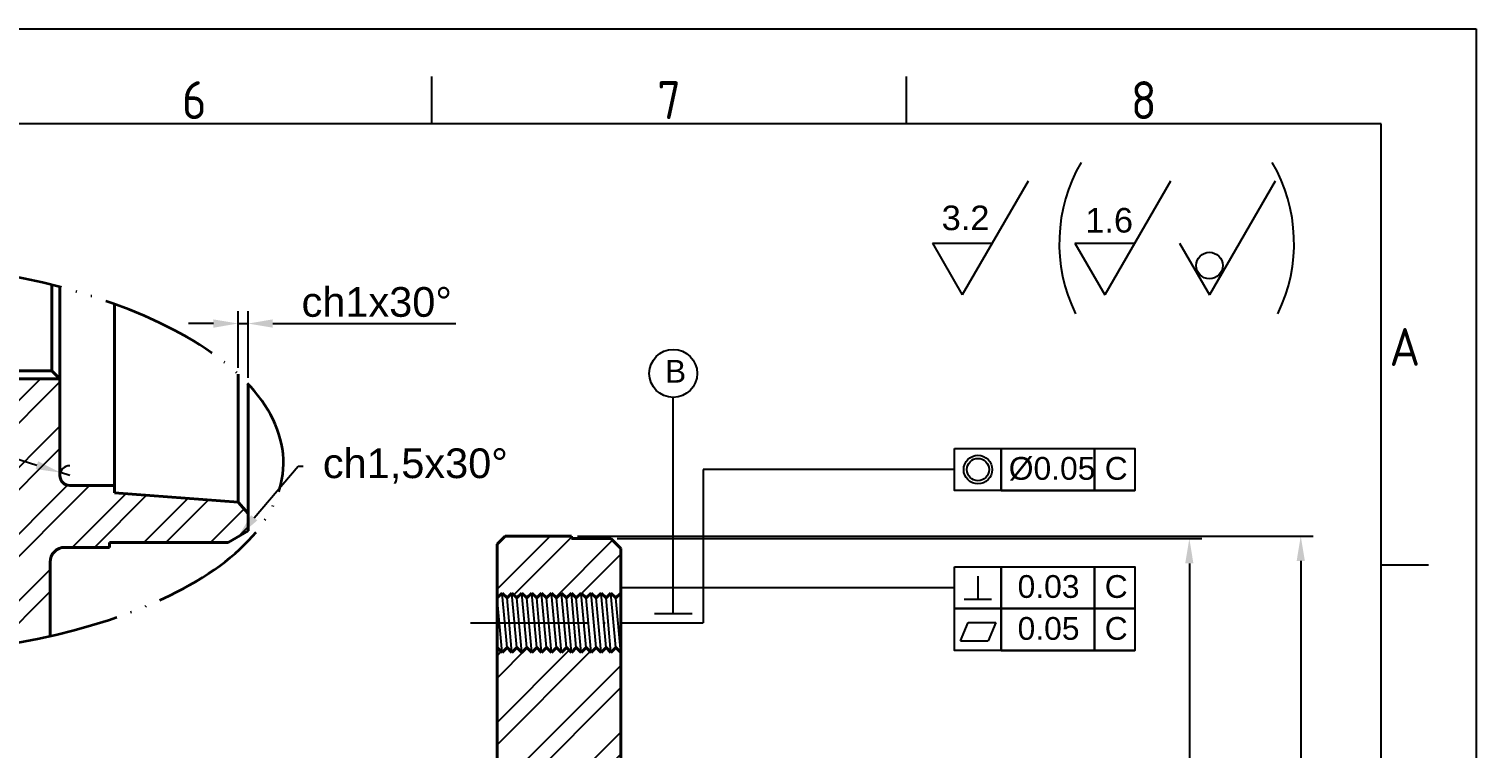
# Model space of a CAD drawing. Header units: millimetres. Extents: x 2452 to 2855, y 1106 to 1391.
# Drawn here: x 2708.6 to 2854.7, y 1318.7 to 1391.3 of the extents above; entities that cross this region are included whole.
import ezdxf
from ezdxf import colors
from ezdxf.entities.mleader import LeaderData, LeaderLine
from ezdxf.enums import TextEntityAlignment as Align
from ezdxf.math import Vec2, Vec3

# ---------------------------------------------------------------- set-up
doc = ezdxf.new("R2010")
doc.units = ezdxf.units.MM
doc.linetypes.add('ACAD_ISO04W100', pattern=[30, 24, -3, 0, -3])
doc.linetypes.add('ACAD_ISO05W100', pattern=[33, 24, -3, 0, -3, 0, -3])
for name, color, linetype, lineweight in [('AM_0', 7, 'Continuous', 40), ('AM_4', 1, 'ACAD_ISO04W100', 25), ('AM_5', 3, 'Continuous', 25), ('AM_BOR', 2, 'ACAD_ISO05W100', 35)]:
    doc.layers.add(name, color=color, linetype=linetype, lineweight=lineweight)
doc.styles.add('ACISOTS', font='isocp.shx', dxfattribs={"height": 1})
doc.styles.get("Standard").update_dxf_attribs({"font": 'arial.ttf'})
doc.dimstyles.new('ISO-25', dxfattribs={"dimtxt": 3, "dimasz": 2.5, "dimexe": 1.25, "dimexo": 0.625, "dimtad": 1, "dimtxsty": 'Standard', "dimcen": 2.5, "dimadec": 0, "dimazin": 0, "dimtfac": 1, "dimtmove": 0, "dimatfit": 3, "dimfxl": 1, "dimarcsym": 0})

# ---------------------------------------------------------------- blocks, each defined once
blk = doc.blocks.new('A3 ZTL')
for p, q in [((401.17, 280.82), (19.57, 280.82)), ((401.17, 9.78), (401.17, 280.82))]:
    blk.add_line(p, q)
at = {"layer": 'AM_BOR', "color": 135, "linetype": 'Continuous', "lineweight": 25}
for p, q in [((0, 290.61), (410.96, 290.61)), ((410.96, 290.61), (410.96, 0))]:
    blk.add_line(p, q, dxfattribs=at)
at = {"layer": 'AM_BOR', "color": 135, "lineweight": 25}
for p, q in [((303.33, 280.82), (303.33, 285.71)), ((352.25, 280.82), (352.25, 285.71)), ((406.07, 235.32), (401.17, 235.32))]:
    blk.add_line(p, q, dxfattribs=at)
at = {"layer": 'AM_BOR', "color": 135, "lineweight": 25, "style": 'ACISOTS'}
for s, p in [('6', (278.86, 283.27)), ('7', (327.79, 283.27)), ('8', (376.71, 283.27)), ('A', (403.62, 257.83))]:
    blk.add_text(s, height=3.91, dxfattribs=at).set_placement(p, align=Align.MIDDLE)
blk = doc.blocks.new('*D55')
at = {"layer": 'AM_5', "color": 0, "lineweight": -2, "transparency": 16777216}
for p, q in [((2767.98, 1339.83), (2827.03, 1339.83)), ((2825.78, 1337.33), (2825.78, 1227.33)), ((2767.98, 1224.83), (2827.03, 1224.83))]:
    blk.add_line(p, q, dxfattribs=at)
at = {"layer": 'AM_5', "color": 0, "transparency": 16777216}
for points in [[(2825.36, 1337.33), (2826.19, 1337.33), (2825.78, 1339.83)], [(2825.36, 1227.33), (2826.19, 1227.33), (2825.78, 1224.83)]]:
    blk.add_solid(points, dxfattribs=at)
at = {"layer": 'Defpoints', "color": 0, "transparency": 16777216}
for p in [(2767.36, 1339.83), (2767.36, 1224.83), (2825.78, 1224.83)]:
    blk.add_point(p, dxfattribs=at)
at = {"layer": 'AM_5', "color": 0, "transparency": 16777216, "insert": (2823.54, 1282.33), "char_height": 3, "attachment_point": 5, "rotation": 90}
blk.add_mtext('%%C115', dxfattribs=at)
blk = doc.blocks.new('*D56')
at = {"layer": 'AM_5', "color": 0, "lineweight": -2, "transparency": 16777216}
for p, q in [((2763.98, 1340.08), (2838.28, 1340.08)), ((2837.03, 1337.58), (2837.03, 1227.08)), ((2763.98, 1224.58), (2838.28, 1224.58))]:
    blk.add_line(p, q, dxfattribs=at)
at = {"layer": 'AM_5', "color": 0, "transparency": 16777216}
for points in [[(2836.62, 1337.58), (2837.45, 1337.58), (2837.03, 1340.08)], [(2836.62, 1227.08), (2837.45, 1227.08), (2837.03, 1224.58)]]:
    blk.add_solid(points, dxfattribs=at)
at = {"layer": 'Defpoints', "color": 0, "transparency": 16777216}
for p in [(2763.36, 1340.08), (2763.36, 1224.58), (2837.03, 1224.58)]:
    blk.add_point(p, dxfattribs=at)
at = {"layer": 'AM_5', "color": 0, "transparency": 16777216, "insert": (2834.56, 1282.33), "char_height": 3, "attachment_point": 5, "rotation": 90}
blk.add_mtext('%%C115,5', dxfattribs=at)
blk = doc.blocks.new('*D74')
at = {"layer": 'AM_5', "color": 0, "lineweight": -2, "transparency": 16777216}
for p, q in [((2700, 1350.22), (2709.36, 1347.26)), ((2712.7, 1346.2), (2711.75, 1346.5))]:
    blk.add_line(p, q, dxfattribs=at)
blk.add_arc((2712.7, 1346.2), 1, 90.8368, 180, dxfattribs=at)
at = {"layer": 'AM_5', "color": 0, "transparency": 16777216}
blk.add_solid([(2709.49, 1347.65), (2709.24, 1346.86), (2711.75, 1346.5)], dxfattribs=at)
at = {"layer": 'Defpoints', "color": 0, "transparency": 16777216}
for p in [(2711.75, 1346.5), (2712.7, 1346.2)]:
    blk.add_point(p, dxfattribs=at)
at = {"layer": 'AM_5', "color": 0, "transparency": 16777216, "insert": (2703.26, 1351.42), "char_height": 3, "attachment_point": 5, "rotation": 342.4565}
blk.add_mtext('R1', dxfattribs=at)
blk = doc.blocks.new('*D78')
at = {"layer": 'AM_5', "color": 0, "lineweight": -2, "transparency": 16777216}
for p, q in [((2729.7, 1357.07), (2729.7, 1362.81)), ((2730.7, 1356.07), (2730.7, 1362.81)), ((2727.2, 1361.56), (2724.7, 1361.56)), ((2729.7, 1361.56), (2730.7, 1361.56)), ((2733.2, 1361.56), (2751.7, 1361.56))]:
    blk.add_line(p, q, dxfattribs=at)
at = {"layer": 'AM_5', "color": 0, "transparency": 16777216}
for points in [[(2727.2, 1361.98), (2727.2, 1361.14), (2729.7, 1361.56)], [(2733.2, 1361.98), (2733.2, 1361.14), (2730.7, 1361.56)]]:
    blk.add_solid(points, dxfattribs=at)
at = {"layer": 'Defpoints', "color": 0, "transparency": 16777216}
for p in [(2730.7, 1361.56), (2729.7, 1356.45), (2730.7, 1355.45)]:
    blk.add_point(p, dxfattribs=at)
at = {"layer": 'AM_5', "color": 0, "transparency": 16777216, "insert": (2743.7, 1363.72), "char_height": 3, "attachment_point": 5}
blk.add_mtext('ch1x30%%D', dxfattribs=at)

msp = doc.modelspace()

# ---------------------------------------------------------------- hatches: boundary and pattern name
at = {"layer": 'AM_5'}
h = msp.add_hatch(dxfattribs=at)
h.set_pattern_fill('ANSI32', color=256, scale=0.5)
edge = h.paths.add_edge_path()
edge.add_line((2711.701, 1355.963), (2657.701, 1355.963))
edge.add_line((2657.701, 1355.963), (2657.701, 1355.7))
edge.add_line((2657.701, 1355.7), (2653.501, 1355.7))
edge.add_line((2653.501, 1355.7), (2652.701, 1354.9))
edge.add_line((2652.701, 1354.9), (2652.701, 1351.75))
edge.add_line((2652.701, 1351.75), (2653.501, 1350.95))
edge.add_line((2653.501, 1350.95), (2685.701, 1350.95))
edge.add_arc((2685.701, 1348.95), 2, 0, 90, ccw=False)
edge.add_line((2687.701, 1348.95), (2687.701, 1345.25))
edge.add_line((2687.701, 1345.25), (2688.501, 1344.45))
edge.add_line((2688.501, 1344.45), (2689.701, 1344.45))
edge.add_arc((2689.701, 1343.45), 1, 0, 90, ccw=False)
edge.add_line((2690.701, 1343.45), (2690.701, 1335.75))
edge.add_line((2690.701, 1335.75), (2691.501, 1334.95))
edge.add_line((2691.501, 1334.95), (2693.201, 1334.95))
edge.add_line((2693.201, 1334.95), (2696.914, 1336.064))
edge.add_arc((2697.201, 1335.106), 1, 0, 106.69924, ccw=False)
edge.add_line((2698.201, 1335.106), (2698.201, 1328.214))
edge.add_ellipse((2690.842, 1347.968), major_axis=(-43.431, 0.615), ratio=0.4595156, start_angle=100.12834, end_angle=117.58287)
edge.add_line((2710.701, 1329.994), (2710.701, 1337.45))
edge.add_arc((2712.201, 1337.45), 1.5, 90, 180, ccw=False)
edge.add_line((2712.201, 1338.95), (2716.701, 1338.95))
edge.add_line((2716.701, 1338.95), (2716.701, 1339.45))
edge.add_line((2716.701, 1339.45), (2728.701, 1339.45))
edge.add_line((2728.701, 1339.45), (2730.701, 1340.605))
edge.add_line((2730.701, 1340.605), (2730.701, 1342.367))
edge.add_line((2730.701, 1342.367), (2729.704, 1343.524))
edge.add_line((2729.704, 1343.524), (2717.201, 1344.45))
edge.add_line((2717.201, 1344.45), (2717.201, 1345.2))
edge.add_line((2717.201, 1345.2), (2712.701, 1345.2))
edge.add_arc((2712.701, 1346.2), 1, 180, 270, ccw=False)
edge.add_line((2711.701, 1346.2), (2711.701, 1355.963))
h.paths.add_polyline_path([(2699.256, 1349.388), (2705.795, 1347.321), (2707.658, 1353.216), (2701.12, 1355.283)], flags=24)
h.paths.add_polyline_path([(2702.378, 1337.338), (2708.085, 1341.14), (2704.658, 1346.285), (2698.95, 1342.483)], flags=24)
h.paths.add_polyline_path([(2694.57, 1346.292), (2699.775, 1350.756), (2695.75, 1355.449), (2690.545, 1350.984)], flags=24)
h = msp.add_hatch(dxfattribs=at)
h.set_pattern_fill('ANSI32', color=256, scale=0.5)
h.paths.add_polyline_path([(2768.356, 1338.834), (2767.356, 1339.834), (2763.356, 1339.834), (2763.356, 1340.084), (2756.656, 1340.084), (2755.856, 1339.284), (2755.856, 1333.834), (2756.356, 1334.334), (2756.856, 1333.834), (2757.356, 1334.334), (2757.856, 1333.834), (2758.356, 1334.334), (2758.856, 1333.834), (2759.356, 1334.334), (2759.856, 1333.834), (2760.356, 1334.334), (2760.856, 1333.834), (2761.356, 1334.334), (2761.856, 1333.834), (2762.356, 1334.334), (2762.856, 1333.834), (2763.356, 1334.334), (2763.856, 1333.834), (2764.356, 1334.334), (2764.856, 1333.834), (2765.356, 1334.334), (2765.856, 1333.834), (2766.356, 1334.334), (2766.856, 1333.834), (2767.356, 1334.334), (2767.856, 1333.834), (2768.356, 1334.334)])
edge = h.paths.add_edge_path()
edge.add_line((2769.356, 1269.846), (2715.356, 1269.846))
edge.add_line((2715.356, 1269.846), (2715.356, 1269.584))
edge.add_line((2715.356, 1269.584), (2711.156, 1269.584))
edge.add_line((2711.156, 1269.584), (2710.356, 1268.784))
edge.add_line((2710.356, 1268.784), (2710.356, 1265.634))
edge.add_line((2710.356, 1265.634), (2711.156, 1264.834))
edge.add_line((2711.156, 1264.834), (2743.356, 1264.834))
edge.add_arc((2743.356, 1262.834), 2, 0, 90, ccw=False)
edge.add_line((2745.356, 1262.834), (2745.356, 1259.134))
edge.add_line((2745.356, 1259.134), (2746.156, 1258.334))
edge.add_line((2746.156, 1258.334), (2747.356, 1258.334))
edge.add_arc((2747.356, 1257.334), 1, 0, 90, ccw=False)
edge.add_line((2748.356, 1257.334), (2748.356, 1249.634))
edge.add_line((2748.356, 1249.634), (2749.156, 1248.834))
edge.add_line((2749.156, 1248.834), (2750.856, 1248.834))
edge.add_line((2750.856, 1248.834), (2754.568, 1249.948))
edge.add_arc((2754.856, 1248.99), 1, 0, 106.69924, ccw=False)
edge.add_line((2755.856, 1248.99), (2755.856, 1242.097))
edge.add_ellipse((2748.497, 1261.851), major_axis=(-43.431, 0.615), ratio=0.4595156, start_angle=100.12834, end_angle=117.58287)
edge.add_line((2768.356, 1243.878), (2768.356, 1251.334))
edge.add_arc((2769.856, 1251.334), 1.5, 90, 180, ccw=False)
edge.add_line((2769.856, 1252.834), (2774.356, 1252.834))
edge.add_line((2774.356, 1252.834), (2774.356, 1253.334))
edge.add_line((2774.356, 1253.334), (2786.356, 1253.334))
edge.add_line((2786.356, 1253.334), (2788.356, 1254.488))
edge.add_line((2788.356, 1254.488), (2788.356, 1256.251))
edge.add_line((2788.356, 1256.251), (2787.358, 1257.408))
edge.add_line((2787.358, 1257.408), (2774.856, 1258.334))
edge.add_line((2774.856, 1258.334), (2774.856, 1259.084))
edge.add_line((2774.856, 1259.084), (2770.356, 1259.084))
edge.add_arc((2770.356, 1260.084), 1, 180, 270, ccw=False)
edge.add_line((2769.356, 1260.084), (2769.356, 1269.846))
edge = h.paths.add_edge_path()
edge.add_ellipse((2748.497, 1261.851), major_axis=(-43.431, 0.615), ratio=0.4595156, start_angle=100.12834, end_angle=117.58287, ccw=False)
edge.add_line((2755.856, 1242.097), (2755.856, 1238.584))
edge.add_line((2755.856, 1238.584), (2756.606, 1239.334))
edge.add_line((2756.606, 1239.334), (2757.356, 1238.584))
edge.add_line((2757.356, 1238.584), (2758.106, 1239.334))
edge.add_line((2758.106, 1239.334), (2758.856, 1238.584))
edge.add_line((2758.856, 1238.584), (2759.606, 1239.334))
edge.add_line((2759.606, 1239.334), (2760.356, 1238.584))
edge.add_line((2760.356, 1238.584), (2761.106, 1239.334))
edge.add_line((2761.106, 1239.334), (2761.856, 1238.584))
edge.add_line((2761.856, 1238.584), (2762.606, 1239.334))
edge.add_line((2762.606, 1239.334), (2763.356, 1238.584))
edge.add_line((2763.356, 1238.584), (2764.106, 1239.334))
edge.add_line((2764.106, 1239.334), (2764.856, 1238.584))
edge.add_line((2764.856, 1238.584), (2765.606, 1239.334))
edge.add_line((2765.606, 1239.334), (2766.356, 1238.584))
edge.add_line((2766.356, 1238.584), (2767.106, 1239.334))
edge.add_line((2767.106, 1239.334), (2767.856, 1238.584))
edge.add_line((2767.856, 1238.584), (2768.356, 1239.084))
edge.add_line((2768.356, 1239.084), (2768.356, 1243.878))
h.paths.add_polyline_path([(2768.356, 1227.584), (2767.856, 1228.084), (2767.106, 1227.334), (2766.356, 1228.084), (2765.606, 1227.334), (2764.856, 1228.084), (2764.106, 1227.334), (2763.356, 1228.084), (2762.606, 1227.334), (2761.856, 1228.084), (2761.106, 1227.334), (2760.356, 1228.084), (2759.606, 1227.334), (2758.856, 1228.084), (2758.106, 1227.334), (2757.356, 1228.084), (2756.606, 1227.334), (2755.856, 1228.084), (2755.856, 1225.384), (2756.656, 1224.584), (2763.356, 1224.584), (2763.356, 1224.834), (2767.356, 1224.834), (2768.356, 1225.834)])
h.paths.add_polyline_path([(2769.356, 1304.584, -0.4142136), (2770.356, 1305.584), (2774.856, 1305.584), (2774.856, 1306.334), (2787.358, 1307.26), (2788.356, 1308.417), (2788.356, 1310.179), (2786.356, 1311.334), (2774.356, 1311.334), (2774.356, 1311.834), (2769.856, 1311.834, -0.4142136), (2768.356, 1313.334), (2768.356, 1328.334), (2767.856, 1328.834), (2767.356, 1328.334), (2766.856, 1328.834), (2766.356, 1328.334), (2765.856, 1328.834), (2765.356, 1328.334), (2764.856, 1328.834), (2764.356, 1328.334), (2763.856, 1328.834), (2763.356, 1328.334), (2762.856, 1328.834), (2762.356, 1328.334), (2761.856, 1328.834), (2761.356, 1328.334), (2760.856, 1328.834), (2760.356, 1328.334), (2759.856, 1328.834), (2759.356, 1328.334), (2758.856, 1328.834), (2758.356, 1328.334), (2757.856, 1328.834), (2757.356, 1328.334), (2756.856, 1328.834), (2756.356, 1328.334), (2755.856, 1328.834), (2755.856, 1315.678, -0.5023969), (2754.568, 1314.72), (2750.856, 1315.834), (2749.156, 1315.834), (2748.356, 1315.034), (2748.356, 1307.334, -0.4142136), (2747.356, 1306.334), (2746.156, 1306.334), (2745.356, 1305.534), (2745.356, 1303.608), (2745.397, 1303.584), (2745.356, 1303.56), (2745.356, 1301.834, -0.4142136), (2743.356, 1299.834), (2711.156, 1299.834), (2710.356, 1299.034), (2710.356, 1295.884), (2711.156, 1295.084), (2715.356, 1295.084), (2715.356, 1294.821), (2769.356, 1294.821)])

# ---------------------------------------------------------------- linework, layer by layer
at = {"layer": 'AM_0'}
for p, q in [((2710.893, 1356.771), (2710.893, 1365.45)), ((2711.701, 1346.2), (2711.701, 1365.242)), ((2717.201, 1344.45), (2717.201, 1363.537)), ((2658.271, 1356.771), (2710.893, 1356.771)), ((2711.701, 1355.963), (2710.893, 1356.771)), ((2657.701, 1355.963), (2711.701, 1355.963)), ((2729.704, 1356.446), (2729.704, 1343.524)), ((2730.701, 1355.45), (2730.701, 1340.605)), ((2712.701, 1345.2), (2717.201, 1345.2)), ((2717.201, 1344.45), (2729.704, 1343.524)), ((2729.704, 1343.524), (2730.701, 1342.367)), ((2728.701, 1339.45), (2730.701, 1340.605)), ((2712.201, 1338.95), (2716.701, 1338.95)), ((2716.701, 1339.45), (2728.701, 1339.45)), ((2716.701, 1338.95), (2716.701, 1339.45)), ((2756.656, 1340.084), (2755.856, 1339.284)), ((2755.856, 1315.678), (2755.856, 1339.284)), ((2763.356, 1340.084), (2756.656, 1340.084)), ((2763.356, 1339.834), (2763.356, 1340.084)), ((2767.356, 1339.834), (2763.356, 1339.834)), ((2768.356, 1338.834), (2767.356, 1339.834)), ((2768.356, 1338.834), (2768.356, 1313.334)), ((2710.701, 1337.45), (2710.701, 1329.994)), ((2756.356, 1334.334), (2755.856, 1333.834)), ((2756.856, 1333.834), (2756.356, 1334.334)), ((2757.356, 1334.334), (2756.856, 1333.834)), ((2757.856, 1333.834), (2757.356, 1334.334)), ((2758.356, 1334.334), (2757.856, 1333.834)), ((2758.856, 1333.834), (2758.356, 1334.334)), ((2759.356, 1334.334), (2758.856, 1333.834)), ((2759.856, 1333.834), (2759.356, 1334.334)), ((2760.356, 1334.334), (2759.856, 1333.834)), ((2760.856, 1333.834), (2760.356, 1334.334)), ((2761.356, 1334.334), (2760.856, 1333.834)), ((2761.856, 1333.834), (2761.356, 1334.334)), ((2762.356, 1334.334), (2761.856, 1333.834)), ((2762.856, 1333.834), (2762.356, 1334.334)), ((2763.356, 1334.334), (2762.856, 1333.834)), ((2763.856, 1333.834), (2763.356, 1334.334)), ((2764.356, 1334.334), (2763.856, 1333.834)), ((2764.856, 1333.834), (2764.356, 1334.334)), ((2765.356, 1334.334), (2764.856, 1333.834)), ((2765.856, 1333.834), (2765.356, 1334.334)), ((2766.356, 1334.334), (2765.856, 1333.834)), ((2766.856, 1333.834), (2766.356, 1334.334)), ((2767.356, 1334.334), (2766.856, 1333.834)), ((2767.856, 1333.834), (2767.356, 1334.334)), ((2768.356, 1334.334), (2767.856, 1333.834)), ((2756.356, 1328.334), (2755.856, 1328.834)), ((2756.856, 1328.834), (2756.356, 1328.334)), ((2757.356, 1328.334), (2756.856, 1328.834)), ((2757.856, 1328.834), (2757.356, 1328.334)), ((2758.356, 1328.334), (2757.856, 1328.834)), ((2758.856, 1328.834), (2758.356, 1328.334)), ((2759.356, 1328.334), (2758.856, 1328.834)), ((2759.856, 1328.834), (2759.356, 1328.334)), ((2760.356, 1328.334), (2759.856, 1328.834)), ((2760.856, 1328.834), (2760.356, 1328.334)), ((2761.356, 1328.334), (2760.856, 1328.834)), ((2761.856, 1328.834), (2761.356, 1328.334)), ((2762.356, 1328.334), (2761.856, 1328.834)), ((2762.856, 1328.834), (2762.356, 1328.334)), ((2763.356, 1328.334), (2762.856, 1328.834)), ((2763.856, 1328.834), (2763.356, 1328.334)), ((2764.356, 1328.334), (2763.856, 1328.834)), ((2764.856, 1328.834), (2764.356, 1328.334)), ((2765.356, 1328.334), (2764.856, 1328.834)), ((2765.856, 1328.834), (2765.356, 1328.334)), ((2766.356, 1328.334), (2765.856, 1328.834)), ((2766.856, 1328.834), (2766.356, 1328.334)), ((2767.356, 1328.334), (2766.856, 1328.834)), ((2767.856, 1328.834), (2767.356, 1328.334)), ((2768.356, 1328.334), (2767.856, 1328.834))]:
    msp.add_line(p, q, dxfattribs=at)
for centre, radius, start, end in [((2712.701, 1346.2), 1, 180, 270), ((2712.201, 1337.45), 1.5, 90, 180)]:
    msp.add_arc(centre, radius, start, end, dxfattribs=at)
at = {"layer": 'AM_4', "ltscale": 0.5}
msp.add_line((2753.171, 1331.334), (2776.661, 1331.334), dxfattribs=at)
at = {"layer": 'AM_5'}
for p, q in [((2809.488, 1375.955), (2802.849, 1364.455)), ((2823.867, 1375.955), (2817.228, 1364.455)), ((2834.44, 1375.955), (2827.8, 1364.455)), ((2799.831, 1369.682), (2805.867, 1369.682)), ((2799.831, 1369.682), (2802.849, 1364.455)), ((2814.21, 1369.682), (2820.246, 1369.682)), ((2814.21, 1369.682), (2817.228, 1364.455)), ((2824.782, 1369.682), (2827.8, 1364.455)), ((2773.645, 1332.231), (2773.645, 1354.103)), ((2802.064, 1346.808), (2776.661, 1346.808)), ((2776.661, 1346.808), (2776.661, 1331.334)), ((2806.787, 1344.691), (2816.205, 1344.691)), ((2816.205, 1344.691), (2820.28, 1344.691)), ((2804.415, 1336.038), (2804.415, 1333.699)), ((2802.064, 1334.875), (2768.356, 1334.875)), ((2756.356, 1328.334), (2755.856, 1333.834)), ((2756.856, 1328.834), (2756.356, 1334.334)), ((2757.356, 1328.334), (2756.856, 1333.834)), ((2757.856, 1328.834), (2757.356, 1334.334)), ((2758.356, 1328.334), (2757.856, 1333.834)), ((2758.856, 1328.834), (2758.356, 1334.334)), ((2759.356, 1328.334), (2758.856, 1333.834)), ((2759.856, 1328.834), (2759.356, 1334.334)), ((2760.356, 1328.334), (2759.856, 1333.834)), ((2760.856, 1328.834), (2760.356, 1334.334)), ((2761.356, 1328.334), (2760.856, 1333.834)), ((2761.856, 1328.834), (2761.356, 1334.334)), ((2762.356, 1328.334), (2761.856, 1333.834)), ((2762.856, 1328.834), (2762.356, 1334.334)), ((2763.356, 1328.334), (2762.856, 1333.834)), ((2763.856, 1328.834), (2763.356, 1334.334)), ((2764.356, 1328.334), (2763.856, 1333.834)), ((2764.856, 1328.834), (2764.356, 1334.334)), ((2765.356, 1328.334), (2764.856, 1333.834)), ((2765.856, 1328.834), (2765.356, 1334.334)), ((2766.356, 1328.334), (2765.856, 1333.834)), ((2766.856, 1328.834), (2766.356, 1334.334)), ((2767.356, 1328.334), (2766.856, 1333.834)), ((2767.856, 1328.834), (2767.356, 1334.334)), ((2768.356, 1328.334), (2767.856, 1333.834)), ((2803.026, 1333.699), (2805.805, 1333.699)), ((2775.548, 1332.231), (2771.742, 1332.231)), ((2806.787, 1332.758), (2816.205, 1332.758)), ((2816.205, 1332.758), (2820.28, 1332.758)), ((2802.666, 1329.503), (2803.452, 1331.36)), ((2803.452, 1331.36), (2806.239, 1331.36)), ((2806.239, 1331.36), (2805.453, 1329.503)), ((2802.666, 1329.503), (2805.453, 1329.503)), ((2806.787, 1328.523), (2816.205, 1328.523)), ((2816.205, 1328.523), (2820.28, 1328.523))]:
    msp.add_line(p, q, dxfattribs=at)
for points in [[(2802.064, 1348.926), (2806.787, 1348.926), (2806.787, 1344.691), (2802.064, 1344.691)], [(2806.787, 1348.926), (2816.205, 1348.926), (2816.205, 1344.691), (2806.787, 1344.691)], [(2816.205, 1348.926), (2820.28, 1348.926), (2820.28, 1344.691), (2816.205, 1344.691)], [(2802.064, 1336.993), (2806.787, 1336.993), (2806.787, 1332.758), (2802.064, 1332.758)], [(2806.787, 1336.993), (2816.205, 1336.993), (2816.205, 1332.758), (2806.787, 1332.758)], [(2816.205, 1336.993), (2820.28, 1336.993), (2820.28, 1332.758), (2816.205, 1332.758)], [(2802.064, 1332.758), (2806.787, 1332.758), (2806.787, 1328.523), (2802.064, 1328.523)], [(2806.787, 1332.758), (2816.205, 1332.758), (2816.205, 1328.523), (2806.787, 1328.523)], [(2816.205, 1332.758), (2820.28, 1332.758), (2820.28, 1328.523), (2816.205, 1328.523)]]:
    msp.add_lwpolyline(points, close=True, dxfattribs=at)
for centre, radius in [((2827.812, 1367.417), 1.338), ((2773.645, 1356.523), 2.42), ((2804.426, 1346.808), 1.441), ((2804.426, 1346.808), 1.125)]:
    msp.add_circle(centre, radius, dxfattribs=at)
for centre, start, end in [((2828.892, 1369.67), 149.81687, 205.95777), ((2820.106, 1369.67), 334.04223, 30.18313)]:
    msp.add_arc(centre, 16.253, start, end, dxfattribs=at)
at = {"layer": 'AM_BOR', "ltscale": 0.5, "extrusion": (0, 0, -1)}
msp.add_ellipse((2690.842, 1347.968), major_axis=(-43.431, 0.615), ratio=0.4595156, dxfattribs=at)

# ---------------------------------------------------------------- block references
at = {"linetype": 'ByBlock', "lineweight": 0, "xscale": 0.9801000000000002, "yscale": 0.9801000000000002, "zscale": 0.9801000000000002}
msp.add_blockref('A3 ZTL', (2451.96, 1106.498), dxfattribs=at)

# ---------------------------------------------------------------- texts
at = {"layer": 'AM_5', "attachment_point": 1}
for s, insert, char_height in [('3.2', (2800.763, 1373.477), 2.484), ('1.6', (2815.272, 1373.237), 2.484), ('B', (2772.809, 1357.888), 2.3), ('%%C0.05', (2807.54, 1348.078), 2.3), ('C', (2817.235, 1348.078), 2.3), (' 0.03', (2807.54, 1336.145), 2.3), ('C', (2817.235, 1336.145), 2.3), (' 0.05', (2807.54, 1331.91), 2.3), ('C', (2817.235, 1331.91), 2.3)]:
    msp.add_mtext_dynamic_manual_height_columns(s, width=18.23779, gutter_width=12.5, heights=[0], dxfattribs=dict(at, insert=insert, char_height=char_height))

# ---------------------------------------------------------------- dimensions: what is measured, and where the dimension line sits
at = {"layer": 'AM_5'}
dim = msp.add_linear_dim(base=(2730.701, 1361.559), p1=(2729.704, 1356.446), p2=(2730.701, 1355.45), text='ch1x30%%D', dimstyle='ISO-25', dxfattribs=at)
dim.commit()
dim.dimension.update_dxf_attribs({"geometry": '*D78', "text_midpoint": (2743.7, 1363.717)})
dim = msp.add_radius_dim(center=(2712.701, 1346.2), mpoint=(2711.748, 1346.502), dimstyle='ISO-25', dxfattribs=at)
dim.commit()
dim.dimension.update_dxf_attribs({"geometry": '*D74', "text_midpoint": (2702.621, 1349.387), "dimtype": 164})
for base, p1, p2, text, picture, middle in [((2837.033, 1224.584), (2763.356, 1340.084), (2763.356, 1224.584), '%%C115,5', '*D56', (2834.556, 1282.334)), ((2825.777, 1224.834), (2767.356, 1339.834), (2767.356, 1224.834), '%%C115', '*D55', (2823.536, 1282.334))]:
    dim = msp.add_linear_dim(base=base, p1=p1, p2=p2, angle=90, text=text, dimstyle='ISO-25', dxfattribs=at)
    dim.commit()
    dim.dimension.update_dxf_attribs({"geometry": picture, "text_midpoint": middle})

# ---------------------------------------------------------------- leaders
ml = msp.add_multileader_mtext('Standard', dxfattribs=at)
ml.set_content('ch1,5x30%%D', color=256)
ml.set_leader_properties()
ml.build(insert=Vec2(0, 0))
ml.multileader.update_dxf_attribs({"arrow_head_size": 2.5})
ctx = ml.context
ctx.base_point, ctx.char_height, ctx.arrow_head_size, ctx.plane_origin = Vec3(2736.258, 1347.148), 3, 2.5, Vec3(2729.701, 1340.028)
notes = []
notes.append((ctx, [(0, (1, 1, 0), (2735.745, 1347.148), (1, 0), 0.512, [(0, [(2729.701, 1340.028)], 0, [])])]))
ctx.mtext.insert, ctx.mtext.flow_direction = Vec3(2738.258, 1348.944), 5
for ctx, leaders in notes:
    for number, flags, end, landing, length, lines in leaders:
        leader = LeaderData()
        leader.index, (leader.has_last_leader_line, leader.has_dogleg_vector, leader.attachment_direction) = number, flags
        leader.last_leader_point, leader.dogleg_vector, leader.dogleg_length = Vec3(end), Vec3(landing), length
        for number, points, colour, breaks in lines:
            line = LeaderLine()
            line.index, line.vertices, line.color, line.breaks = number, Vec3.list(points), colors.encode_raw_color(colour), breaks
            leader.lines.append(line)
        ctx.leaders.append(leader)

doc.saveas('drawing.dxf')
